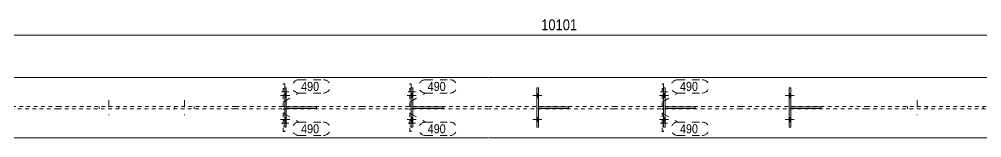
# Model space of a CAD drawing. Header units: millimetres. Extents: x 2 to 1174, y 1 to 825.
# Drawn here: x 360.1 to 625.7, y 587.1 to 619.8 of the extents above; entities that cross this region are included whole.
import ezdxf

# ---------------------------------------------------------------- set-up
doc = ezdxf.new("R2010")
doc.units = ezdxf.units.MM
for name, pattern in [('XKITLINE00', [0]), ('XKITLINE01', [4, 1, -1, 1, -1]), ('XKITLINE02', [4, 2, -2])]:
    doc.linetypes.add(name, pattern=pattern)
for name, color, linetype, lineweight in [('Bolt', 3, 'Continuous', 0), ('Dimensions', 7, 'Continuous', 0), ('Part', 2, 'Continuous', 0), ('PartMark', 7, 'Continuous', 0)]:
    doc.layers.add(name, color=color, linetype=linetype, lineweight=lineweight)
doc.styles.add('ARIAL', font='ARIAL.TTF')

# ---------------------------------------------------------------- blocks, each defined once
blk = doc.blocks.new('*A108')
at = {"layer": 'Bolt', "color": 3, "linetype": 'XKITLINE02', "lineweight": 0}
for p, q in [((382.12, 595.73), (382.12, 595.06)), ((384.83, 597.48), (384.83, 593.31)), ((387.54, 595.73), (387.54, 595.06)), ((402.95, 595.73), (402.95, 595.06)), ((405.66, 597.48), (405.66, 593.31)), ((408.37, 595.73), (408.37, 595.06)), ((605.19, 595.73), (605.19, 595.06)), ((607.89, 597.48), (607.89, 593.31)), ((610.6, 595.73), (610.6, 595.06)), ((626.02, 595.73), (626.02, 595.06)), ((628.73, 597.48), (628.73, 593.31)), ((631.44, 595.73), (631.44, 595.06))]:
    blk.add_line(p, q, dxfattribs=at)
blk = doc.blocks.new('*A109')
at = {"layer": 'Part', "color": 2, "linetype": 'XKITLINE00', "lineweight": 0}
for p, q in [((370.73, 603.73), (336.16, 603.73)), ((419.66, 603.73), (370.83, 603.73)), ((454.59, 603.73), (419.76, 603.73)), ((489.53, 603.73), (454.69, 603.73)), ((524.19, 603.73), (489.63, 603.73)), ((559.13, 603.73), (524.29, 603.73)), ((593.79, 603.73), (559.23, 603.73)), ((642.73, 603.73), (593.89, 603.73)), ((370.73, 587.06), (336.16, 587.06)), ((419.66, 587.06), (370.83, 587.06)), ((454.59, 587.06), (419.76, 587.06)), ((489.53, 587.06), (454.69, 587.06)), ((524.19, 587.06), (489.63, 587.06)), ((559.13, 587.06), (524.29, 587.06)), ((593.79, 587.06), (559.23, 587.06)), ((642.73, 587.06), (593.89, 587.06))]:
    blk.add_line(p, q, dxfattribs=at)
at = {"layer": 'Part', "color": 7, "linetype": 'XKITLINE01', "lineweight": 0}
for p, q in [((336.16, 595.73), (370.73, 595.73)), ((370.73, 595.06), (336.16, 595.06)), ((370.83, 595.73), (419.66, 595.73)), ((419.66, 595.06), (370.83, 595.06)), ((419.76, 595.73), (454.59, 595.73)), ((454.59, 595.06), (419.76, 595.06)), ((454.69, 595.73), (489.53, 595.73)), ((489.53, 595.06), (454.69, 595.06)), ((489.63, 595.73), (524.19, 595.73)), ((524.19, 595.06), (489.63, 595.06)), ((524.29, 595.73), (559.13, 595.73)), ((559.13, 595.06), (524.29, 595.06)), ((559.23, 595.73), (593.79, 595.73)), ((593.79, 595.06), (559.23, 595.06)), ((593.89, 595.73), (642.73, 595.73)), ((642.73, 595.06), (593.89, 595.06))]:
    blk.add_line(p, q, dxfattribs=at)
blk = doc.blocks.new('*A126')
at = {"layer": 'Part', "color": 2, "linetype": 'XKITLINE00', "lineweight": 0}
for p, q in [((433.76, 595.6), (442.09, 595.6)), ((442.09, 595.18), (433.76, 595.18)), ((442.09, 595.18), (442.09, 595.6))]:
    blk.add_line(p, q, dxfattribs=at)
at = {"layer": 'Part', "color": 7, "linetype": 'XKITLINE01', "lineweight": 0}
blk.add_line((433.76, 595.18), (433.76, 595.6), dxfattribs=at)
blk.add_line((433.76, 595.18), (433.76, 595.6), dxfattribs=at)
blk = doc.blocks.new('*A127')
at = {"layer": 'Part', "color": 2, "linetype": 'XKITLINE00', "lineweight": 0}
for p, q in [((433.34, 589.98), (433.34, 600.81)), ((433.34, 600.81), (433.76, 600.81)), ((433.76, 600.81), (433.76, 589.98)), ((433.76, 589.98), (433.34, 589.98))]:
    blk.add_line(p, q, dxfattribs=at)
blk = doc.blocks.new('*A128')
at = {"layer": 'Part', "color": 7, "linetype": 'XKITLINE01', "lineweight": 0}
for p, q in [((467.86, 588.81), (467.86, 595.06)), ((467.86, 595.06), (468.28, 595.06)), ((468.28, 595.06), (468.28, 588.81)), ((467.86, 593.81), (468.28, 593.81)), ((468.28, 588.81), (467.86, 588.81))]:
    blk.add_line(p, q, dxfattribs=at)
blk = doc.blocks.new('*A129')
at = {"layer": 'Part', "color": 7, "linetype": 'XKITLINE01', "lineweight": 0}
for p, q in [((467.86, 595.73), (467.86, 601.98)), ((467.86, 601.98), (468.28, 601.98)), ((468.28, 601.98), (468.28, 595.73)), ((467.86, 596.98), (468.28, 596.98)), ((468.28, 595.73), (467.86, 595.73))]:
    blk.add_line(p, q, dxfattribs=at)
blk = doc.blocks.new('*A130')
at = {"layer": 'Part', "color": 2, "linetype": 'XKITLINE00', "lineweight": 0}
for p, q in [((468.69, 595.6), (477.03, 595.6)), ((477.03, 595.18), (468.69, 595.18)), ((477.03, 595.18), (477.03, 595.6))]:
    blk.add_line(p, q, dxfattribs=at)
at = {"layer": 'Part', "color": 7, "linetype": 'XKITLINE01', "lineweight": 0}
blk.add_line((468.69, 595.18), (468.69, 595.6), dxfattribs=at)
blk.add_line((468.69, 595.18), (468.69, 595.6), dxfattribs=at)
blk = doc.blocks.new('*A131')
at = {"layer": 'Part', "color": 2, "linetype": 'XKITLINE00', "lineweight": 0}
for p, q in [((468.28, 589.98), (468.28, 600.81)), ((468.28, 600.81), (468.69, 600.81)), ((468.69, 600.81), (468.69, 589.98)), ((468.69, 589.98), (468.28, 589.98))]:
    blk.add_line(p, q, dxfattribs=at)
blk = doc.blocks.new('*A132')
at = {"layer": 'Part', "color": 2, "linetype": 'XKITLINE00', "lineweight": 0}
for p, q in [((503.36, 595.6), (511.69, 595.6)), ((511.69, 595.18), (503.36, 595.18)), ((511.69, 595.18), (511.69, 595.6))]:
    blk.add_line(p, q, dxfattribs=at)
at = {"layer": 'Part', "color": 7, "linetype": 'XKITLINE01', "lineweight": 0}
blk.add_line((503.36, 595.18), (503.36, 595.6), dxfattribs=at)
blk.add_line((503.36, 595.18), (503.36, 595.6), dxfattribs=at)
blk = doc.blocks.new('*A133')
at = {"layer": 'Part', "color": 2, "linetype": 'XKITLINE00', "lineweight": 0}
for p, q in [((502.94, 589.98), (502.94, 600.81)), ((502.94, 600.81), (503.36, 600.81)), ((503.36, 600.81), (503.36, 589.98)), ((503.36, 589.98), (502.94, 589.98))]:
    blk.add_line(p, q, dxfattribs=at)
blk = doc.blocks.new('*A134')
at = {"layer": 'Part', "color": 7, "linetype": 'XKITLINE01', "lineweight": 0}
for p, q in [((537.46, 588.81), (537.46, 595.06)), ((537.46, 595.06), (537.88, 595.06)), ((537.88, 595.06), (537.88, 588.81)), ((537.46, 593.81), (537.88, 593.81)), ((537.88, 588.81), (537.46, 588.81))]:
    blk.add_line(p, q, dxfattribs=at)
blk = doc.blocks.new('*A135')
at = {"layer": 'Part', "color": 7, "linetype": 'XKITLINE01', "lineweight": 0}
for p, q in [((537.46, 595.73), (537.46, 601.98)), ((537.46, 601.98), (537.88, 601.98)), ((537.88, 601.98), (537.88, 595.73)), ((537.46, 596.98), (537.88, 596.98)), ((537.88, 595.73), (537.46, 595.73))]:
    blk.add_line(p, q, dxfattribs=at)
blk = doc.blocks.new('*A136')
at = {"layer": 'Part', "color": 2, "linetype": 'XKITLINE00', "lineweight": 0}
for p, q in [((538.29, 595.6), (546.63, 595.6)), ((546.63, 595.18), (538.29, 595.18)), ((546.63, 595.18), (546.63, 595.6))]:
    blk.add_line(p, q, dxfattribs=at)
at = {"layer": 'Part', "color": 7, "linetype": 'XKITLINE01', "lineweight": 0}
blk.add_line((538.29, 595.18), (538.29, 595.6), dxfattribs=at)
blk.add_line((538.29, 595.18), (538.29, 595.6), dxfattribs=at)
blk = doc.blocks.new('*A137')
at = {"layer": 'Part', "color": 2, "linetype": 'XKITLINE00', "lineweight": 0}
for p, q in [((537.88, 589.98), (537.88, 600.81)), ((537.88, 600.81), (538.29, 600.81)), ((538.29, 600.81), (538.29, 589.98)), ((538.29, 589.98), (537.88, 589.98))]:
    blk.add_line(p, q, dxfattribs=at)
blk = doc.blocks.new('*A138')
at = {"layer": 'Part', "color": 2, "linetype": 'XKITLINE00', "lineweight": 0}
for p, q in [((572.96, 595.6), (581.29, 595.6)), ((581.29, 595.18), (572.96, 595.18)), ((581.29, 595.18), (581.29, 595.6))]:
    blk.add_line(p, q, dxfattribs=at)
at = {"layer": 'Part', "color": 7, "linetype": 'XKITLINE01', "lineweight": 0}
blk.add_line((572.96, 595.18), (572.96, 595.6), dxfattribs=at)
blk.add_line((572.96, 595.18), (572.96, 595.6), dxfattribs=at)
blk = doc.blocks.new('*A139')
at = {"layer": 'Part', "color": 2, "linetype": 'XKITLINE00', "lineweight": 0}
for p, q in [((572.54, 589.98), (572.54, 600.81)), ((572.54, 600.81), (572.96, 600.81)), ((572.96, 600.81), (572.96, 589.98)), ((572.96, 589.98), (572.54, 589.98))]:
    blk.add_line(p, q, dxfattribs=at)
blk = doc.blocks.new('*A162')
at = {"layer": 'Bolt', "color": 3, "linetype": 'XKITLINE02', "lineweight": 0}
for p, q in [((433.34, 600.54), (432.93, 600.54)), ((434.47, 599.73), (431.97, 599.73)), ((433.34, 598.91), (432.93, 598.91))]:
    blk.add_line(p, q, dxfattribs=at)
blk = doc.blocks.new('*A163')
at = {"layer": 'Bolt', "color": 3, "linetype": 'XKITLINE02', "lineweight": 0}
for p, q in [((434.47, 591.06), (431.97, 591.06)), ((433.34, 591.88), (432.93, 591.88)), ((433.34, 590.24), (432.93, 590.24))]:
    blk.add_line(p, q, dxfattribs=at)
blk = doc.blocks.new('*A170')
at = {"layer": 'Bolt'}
for points in [[(433.34, 599.31), (433.76, 599.31), (433.76, 598.14), (433.34, 598.14)], [(433.34, 599.31), (433.76, 599.31), (433.76, 598.14), (433.34, 598.14)], [(433.34, 592.64), (433.76, 592.64), (433.76, 591.48), (433.34, 591.48)], [(433.34, 592.64), (433.76, 592.64), (433.76, 591.48), (433.34, 591.48)]]:
    blk.add_hatch(color=3, dxfattribs=at).paths.add_polyline_path(points, flags=17)
at = {"layer": 'Bolt', "color": 3, "linetype": 'XKITLINE00', "lineweight": 0}
for p, q in [((434.73, 598.73), (432.23, 598.73)), ((434.73, 598.73), (432.23, 598.73)), ((433.76, 599.31), (433.34, 599.31)), ((433.76, 599.31), (433.34, 599.31)), ((433.76, 598.14), (433.34, 598.14)), ((433.76, 598.14), (433.34, 598.14)), ((433.76, 592.64), (433.34, 592.64)), ((433.76, 592.64), (433.34, 592.64)), ((434.73, 592.06), (432.23, 592.06)), ((434.73, 592.06), (432.23, 592.06)), ((433.76, 591.48), (433.34, 591.48)), ((433.76, 591.48), (433.34, 591.48))]:
    blk.add_line(p, q, dxfattribs=at)
blk = doc.blocks.new('*A171')
at = {"layer": 'Bolt', "color": 3, "linetype": 'XKITLINE02', "lineweight": 0}
for p, q in [((469.4, 591.06), (466.9, 591.06)), ((468.28, 591.88), (467.86, 591.88)), ((468.28, 590.24), (467.86, 590.24))]:
    blk.add_line(p, q, dxfattribs=at)
blk = doc.blocks.new('*A172')
at = {"layer": 'Bolt', "color": 3, "linetype": 'XKITLINE02', "lineweight": 0}
for p, q in [((468.28, 600.54), (467.86, 600.54)), ((469.4, 599.73), (466.9, 599.73)), ((468.28, 598.91), (467.86, 598.91))]:
    blk.add_line(p, q, dxfattribs=at)
blk = doc.blocks.new('*A173')
at = {"layer": 'Bolt'}
for points in [[(468.28, 599.31), (468.69, 599.31), (468.69, 598.14), (468.28, 598.14)], [(468.28, 599.31), (468.69, 599.31), (468.69, 598.14), (468.28, 598.14)], [(468.28, 592.64), (468.69, 592.64), (468.69, 591.48), (468.28, 591.48)], [(468.28, 592.64), (468.69, 592.64), (468.69, 591.48), (468.28, 591.48)]]:
    blk.add_hatch(color=3, dxfattribs=at).paths.add_polyline_path(points, flags=17)
at = {"layer": 'Bolt', "color": 3, "linetype": 'XKITLINE00', "lineweight": 0}
for p, q in [((469.66, 598.73), (467.16, 598.73)), ((469.66, 598.73), (467.16, 598.73)), ((468.69, 599.31), (468.28, 599.31)), ((468.69, 599.31), (468.28, 599.31)), ((468.69, 598.14), (468.28, 598.14)), ((468.69, 598.14), (468.28, 598.14)), ((468.69, 592.64), (468.28, 592.64)), ((468.69, 592.64), (468.28, 592.64)), ((469.66, 592.06), (467.16, 592.06)), ((469.66, 592.06), (467.16, 592.06)), ((468.69, 591.48), (468.28, 591.48)), ((468.69, 591.48), (468.28, 591.48))]:
    blk.add_line(p, q, dxfattribs=at)
blk = doc.blocks.new('*A174')
at = {"layer": 'Bolt'}
for points in [[(502.94, 599.31), (503.36, 599.31), (503.36, 598.14), (502.94, 598.14)], [(502.94, 599.31), (503.36, 599.31), (503.36, 598.14), (502.94, 598.14)], [(502.94, 592.64), (503.36, 592.64), (503.36, 591.48), (502.94, 591.48)], [(502.94, 592.64), (503.36, 592.64), (503.36, 591.48), (502.94, 591.48)]]:
    blk.add_hatch(color=3, dxfattribs=at).paths.add_polyline_path(points, flags=17)
at = {"layer": 'Bolt', "color": 3, "linetype": 'XKITLINE00', "lineweight": 0}
for p, q in [((504.33, 598.73), (501.83, 598.73)), ((504.33, 598.73), (501.83, 598.73)), ((503.36, 599.31), (502.94, 599.31)), ((503.36, 599.31), (502.94, 599.31)), ((503.36, 598.14), (502.94, 598.14)), ((503.36, 598.14), (502.94, 598.14)), ((503.36, 592.64), (502.94, 592.64)), ((503.36, 592.64), (502.94, 592.64)), ((504.33, 592.06), (501.83, 592.06)), ((504.33, 592.06), (501.83, 592.06)), ((503.36, 591.48), (502.94, 591.48)), ((503.36, 591.48), (502.94, 591.48))]:
    blk.add_line(p, q, dxfattribs=at)
blk = doc.blocks.new('*A175')
at = {"layer": 'Bolt', "color": 3, "linetype": 'XKITLINE02', "lineweight": 0}
for p, q in [((539, 591.06), (536.5, 591.06)), ((537.88, 591.88), (537.46, 591.88)), ((537.88, 590.24), (537.46, 590.24))]:
    blk.add_line(p, q, dxfattribs=at)
blk = doc.blocks.new('*A176')
at = {"layer": 'Bolt', "color": 3, "linetype": 'XKITLINE02', "lineweight": 0}
for p, q in [((537.88, 600.54), (537.46, 600.54)), ((539, 599.73), (536.5, 599.73)), ((537.88, 598.91), (537.46, 598.91))]:
    blk.add_line(p, q, dxfattribs=at)
blk = doc.blocks.new('*A177')
at = {"layer": 'Bolt'}
for points in [[(537.88, 599.31), (538.29, 599.31), (538.29, 598.14), (537.88, 598.14)], [(537.88, 599.31), (538.29, 599.31), (538.29, 598.14), (537.88, 598.14)], [(537.88, 592.64), (538.29, 592.64), (538.29, 591.48), (537.88, 591.48)], [(537.88, 592.64), (538.29, 592.64), (538.29, 591.48), (537.88, 591.48)]]:
    blk.add_hatch(color=3, dxfattribs=at).paths.add_polyline_path(points, flags=17)
at = {"layer": 'Bolt', "color": 3, "linetype": 'XKITLINE00', "lineweight": 0}
for p, q in [((539.26, 598.73), (536.76, 598.73)), ((539.26, 598.73), (536.76, 598.73)), ((538.29, 599.31), (537.88, 599.31)), ((538.29, 599.31), (537.88, 599.31)), ((538.29, 598.14), (537.88, 598.14)), ((538.29, 598.14), (537.88, 598.14)), ((538.29, 592.64), (537.88, 592.64)), ((538.29, 592.64), (537.88, 592.64)), ((539.26, 592.06), (536.76, 592.06)), ((539.26, 592.06), (536.76, 592.06)), ((538.29, 591.48), (537.88, 591.48)), ((538.29, 591.48), (537.88, 591.48))]:
    blk.add_line(p, q, dxfattribs=at)
blk = doc.blocks.new('*A183')
at = {"layer": 'Part', "color": 7, "linetype": 'XKITLINE01', "lineweight": 0}
for p, q in [((432.93, 595.73), (432.93, 601.98)), ((432.93, 601.98), (433.34, 601.98)), ((433.34, 601.98), (433.34, 595.73)), ((432.93, 596.98), (433.34, 596.98)), ((433.34, 595.73), (432.93, 595.73))]:
    blk.add_line(p, q, dxfattribs=at)
blk = doc.blocks.new('*A184')
at = {"layer": 'Part', "color": 7, "linetype": 'XKITLINE01', "lineweight": 0}
for p, q in [((432.93, 588.81), (432.93, 595.06)), ((432.93, 595.06), (433.34, 595.06)), ((433.34, 595.06), (433.34, 588.81)), ((432.93, 593.81), (433.34, 593.81)), ((433.34, 588.81), (432.93, 588.81))]:
    blk.add_line(p, q, dxfattribs=at)
blk = doc.blocks.new('*A193')
at = {"layer": 'Bolt'}
for points in [[(572.54, 599.31), (572.96, 599.31), (572.96, 598.14), (572.54, 598.14)], [(572.54, 599.31), (572.96, 599.31), (572.96, 598.14), (572.54, 598.14)], [(572.54, 592.64), (572.96, 592.64), (572.96, 591.48), (572.54, 591.48)], [(572.54, 592.64), (572.96, 592.64), (572.96, 591.48), (572.54, 591.48)]]:
    blk.add_hatch(color=3, dxfattribs=at).paths.add_polyline_path(points, flags=17)
at = {"layer": 'Bolt', "color": 3, "linetype": 'XKITLINE00', "lineweight": 0}
for p, q in [((573.93, 598.73), (571.43, 598.73)), ((573.93, 598.73), (571.43, 598.73)), ((572.96, 599.31), (572.54, 599.31)), ((572.96, 599.31), (572.54, 599.31)), ((572.96, 598.14), (572.54, 598.14)), ((572.96, 598.14), (572.54, 598.14)), ((572.96, 592.64), (572.54, 592.64)), ((572.96, 592.64), (572.54, 592.64)), ((573.93, 592.06), (571.43, 592.06)), ((573.93, 592.06), (571.43, 592.06)), ((572.96, 591.48), (572.54, 591.48)), ((572.96, 591.48), (572.54, 591.48))]:
    blk.add_line(p, q, dxfattribs=at)
blk = doc.blocks.new('*A411')
at = {"layer": 'Dimensions', "color": 7, "linetype": 'XKITLINE00', "lineweight": 0}
blk.add_line((322.73, 615.39), (696.64, 615.39), dxfattribs=at)
at = {"layer": 'Dimensions', "color": 3, "style": 'ARIAL', "width": 0.85}
blk.add_text('10101', height=3, dxfattribs=at).set_placement((504.12, 616.74))
blk = doc.blocks.new('*A412')
at = {"layer": 'PartMark', "color": 7, "linetype": 'XKITLINE02', "lineweight": 0}
for p, q in [((541.81, 603.09), (548.57, 603.09)), ((537.57, 597), (541.81, 599.39)), ((541.81, 599.39), (548.57, 599.39))]:
    blk.add_line(p, q, dxfattribs=at)
for centre, start, end in [((541.81, 601.24), 90, 270), ((548.57, 601.24), 270, 90)]:
    blk.add_arc(centre, 1.85, start, end, dxfattribs=at)
at = {"layer": 'PartMark', "color": 3, "style": 'ARIAL', "width": 0.85}
blk.add_text('490', height=2.5, dxfattribs=at).set_placement((542.41, 599.99))
blk = doc.blocks.new('*A413')
at = {"layer": 'PartMark', "color": 7, "linetype": 'XKITLINE02', "lineweight": 0}
for p, q in [((537.57, 593.78), (541.81, 591.39)), ((541.81, 591.39), (548.57, 591.39)), ((541.81, 587.69), (548.57, 587.69))]:
    blk.add_line(p, q, dxfattribs=at)
for centre, start, end in [((541.81, 589.54), 90, 270), ((548.57, 589.54), 270, 90)]:
    blk.add_arc(centre, 1.85, start, end, dxfattribs=at)
at = {"layer": 'PartMark', "color": 3, "style": 'ARIAL', "width": 0.85}
blk.add_text('490', height=2.5, dxfattribs=at).set_placement((542.41, 588.29))
blk = doc.blocks.new('*A419')
at = {"layer": 'PartMark', "color": 7, "linetype": 'XKITLINE02', "lineweight": 0}
for p, q in [((472.21, 603.09), (478.97, 603.09)), ((467.97, 597), (472.21, 599.39)), ((472.21, 599.39), (478.97, 599.39))]:
    blk.add_line(p, q, dxfattribs=at)
for centre, start, end in [((472.21, 601.24), 90, 270), ((478.97, 601.24), 270, 90)]:
    blk.add_arc(centre, 1.85, start, end, dxfattribs=at)
at = {"layer": 'PartMark', "color": 3, "style": 'ARIAL', "width": 0.85}
blk.add_text('490', height=2.5, dxfattribs=at).set_placement((472.81, 599.99))
blk = doc.blocks.new('*A420')
at = {"layer": 'PartMark', "color": 7, "linetype": 'XKITLINE02', "lineweight": 0}
for p, q in [((467.97, 593.78), (472.21, 591.39)), ((472.21, 591.39), (478.97, 591.39)), ((472.21, 587.69), (478.97, 587.69))]:
    blk.add_line(p, q, dxfattribs=at)
for centre, start, end in [((472.21, 589.54), 90, 270), ((478.97, 589.54), 270, 90)]:
    blk.add_arc(centre, 1.85, start, end, dxfattribs=at)
at = {"layer": 'PartMark', "color": 3, "style": 'ARIAL', "width": 0.85}
blk.add_text('490', height=2.5, dxfattribs=at).set_placement((472.81, 588.29))
blk = doc.blocks.new('*A423')
at = {"layer": 'PartMark', "color": 7, "linetype": 'XKITLINE02', "lineweight": 0}
for p, q in [((433.04, 593.78), (437.28, 591.39)), ((437.28, 591.39), (444.04, 591.39)), ((437.28, 587.69), (444.04, 587.69))]:
    blk.add_line(p, q, dxfattribs=at)
for centre, start, end in [((437.28, 589.54), 90, 270), ((444.04, 589.54), 270, 90)]:
    blk.add_arc(centre, 1.85, start, end, dxfattribs=at)
at = {"layer": 'PartMark', "color": 3, "style": 'ARIAL', "width": 0.85}
blk.add_text('490', height=2.5, dxfattribs=at).set_placement((437.88, 588.29))
blk = doc.blocks.new('*A424')
at = {"layer": 'PartMark', "color": 7, "linetype": 'XKITLINE02', "lineweight": 0}
for p, q in [((437.28, 603.09), (444.04, 603.09)), ((433.04, 597), (437.28, 599.39)), ((437.28, 599.39), (444.04, 599.39))]:
    blk.add_line(p, q, dxfattribs=at)
for centre, start, end in [((437.28, 601.24), 90, 270), ((444.04, 601.24), 270, 90)]:
    blk.add_arc(centre, 1.85, start, end, dxfattribs=at)
at = {"layer": 'PartMark', "color": 3, "style": 'ARIAL', "width": 0.85}
blk.add_text('490', height=2.5, dxfattribs=at).set_placement((437.88, 599.99))

msp = doc.modelspace()

# ---------------------------------------------------------------- block references
at = {"lineweight": 0}
for name in ['*A411', '*A424', '*A419', '*A412', '*A162', '*A183', '*A127', '*A172', '*A129', '*A131', '*A133', '*A176', '*A135', '*A137', '*A139', '*A170', '*A173', '*A174', '*A177', '*A193', '*A108', '*A184', '*A126', '*A128', '*A130', '*A132', '*A134', '*A136', '*A138', '*A423', '*A420', '*A413', '*A163', '*A171', '*A175']:
    msp.add_blockref(name, (0, 0), dxfattribs=at)
at = {"layer": 'Part', "lineweight": 0}
msp.add_blockref('*A109', (0, 0), dxfattribs=at)

doc.saveas('drawing.dxf')
